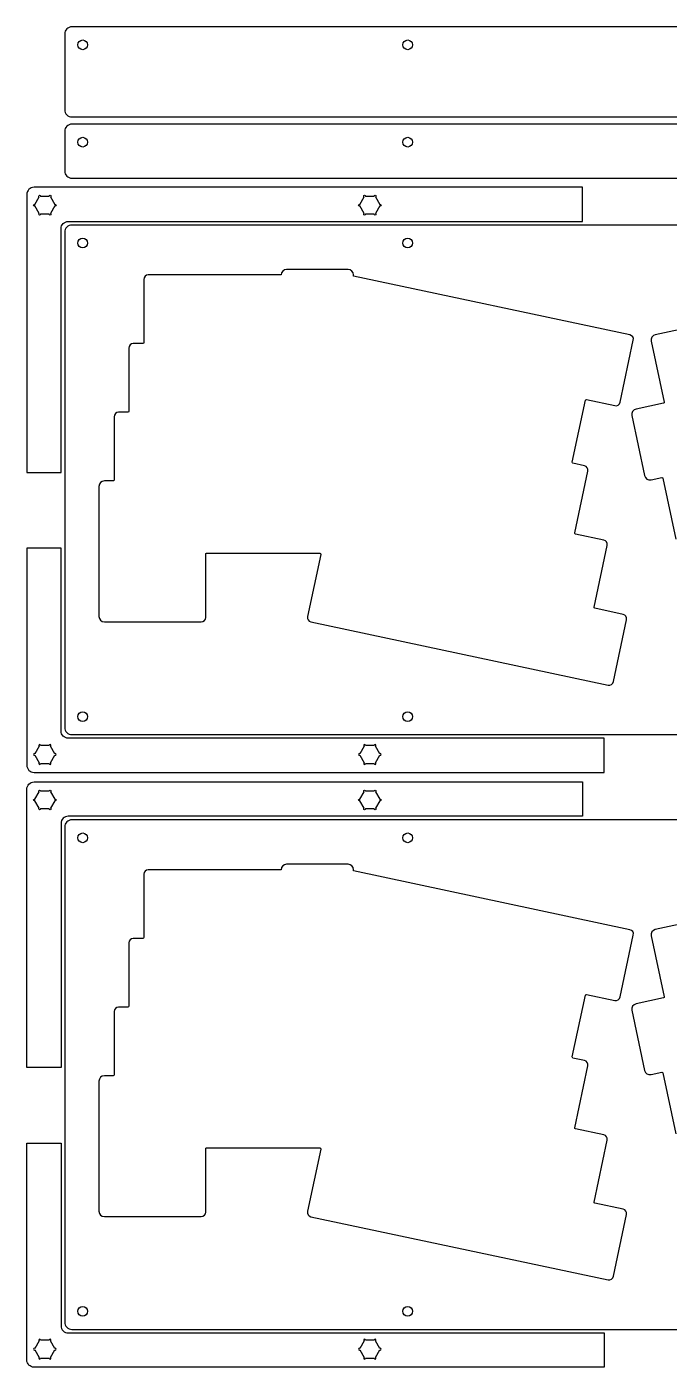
# Model space of a CAD drawing. Header units: millimetres. Extents: x -95 to 285, y -91 to 281.
# Drawn here: x -94.9 to 83.1, y -91.3 to 280.6 of the extents above; entities that cross this region are included whole.
import ezdxf

# ---------------------------------------------------------------- set-up
doc = ezdxf.new("R2010")
doc.units = ezdxf.units.MM
doc.layers.get('0').update_dxf_attribs({"linetype": 'CONTINUOUS'})

msp = doc.modelspace()

# ---------------------------------------------------------------- linework, layer by layer
for p, q in [((-92.7, 231.29), (-91.51, 233.37)), ((-91.51, 228.79), (-92.7, 230.87)), ((-91.13, 233.58), (-88.75, 233.58)), ((-88.37, 233.37), (-87.18, 231.29)), ((-87.18, 230.87), (-88.37, 228.79)), ((-2.61, 231.29), (-1.41, 233.37)), ((-1.41, 228.79), (-2.61, 230.87)), ((-1.04, 233.58), (1.35, 233.58)), ((1.72, 233.37), (2.92, 231.29)), ((2.92, 230.87), (1.72, 228.79)), ((-88.75, 228.58), (-91.13, 228.58)), ((1.35, 228.58), (-1.04, 228.58)), ((-5.89, 213.24), (-22.94, 213.24)), ((-62.54, 210.49), (-62.54, 192.94)), ((-24.44, 211.74), (-61.29, 211.74)), ((-24.44, 211.74), (-24.44, 211.74)), ((-4.39, 211.38), (-4.39, 211.74)), ((72.25, 195.09), (-4.39, 211.38)), ((155.69, 211.38), (79.31, 195.14)), ((69.56, 176.44), (73.21, 193.61)), ((-66.7, 191.44), (-66.7, 173.89)), ((-62.78, 192.69), (-65.45, 192.69)), ((78.16, 193.36), (81.76, 176.44)), ((56.28, 159.78), (59.93, 176.96)), ((60.23, 177.15), (68.08, 175.48)), ((81.57, 176.15), (73.96, 174.53)), ((-70.76, 172.39), (-70.76, 154.83)), ((-66.95, 173.64), (-69.51, 173.64)), ((72.8, 172.75), (76.35, 156.07)), ((59.67, 158.81), (56.47, 159.49)), ((56.98, 140.17), (60.63, 157.33)), ((-74.94, 153.09), (-74.93, 116.99)), ((-71.01, 154.59), (-73.44, 154.59)), ((78.13, 154.92), (81.08, 155.54)), ((81.37, 155.35), (84.97, 138.43)), ((65.02, 138.2), (57.18, 139.87)), ((-45.35, 116.74), (-45.35, 134.28)), ((-45.1, 134.54), (-13.71, 134.54)), ((-13.47, 134.23), (-17.14, 116.97)), ((62.34, 119.55), (65.99, 136.72)), ((70.38, 117.58), (62.53, 119.25)), ((-73.43, 115.49), (-46.6, 115.49)), ((-16.17, 115.48), (66.21, 97.97)), ((67.69, 98.94), (71.34, 116.1)), ((-91.51, 81.01), (-92.7, 78.93)), ((-92.7, 78.51), (-91.51, 76.43)), ((-88.75, 81.22), (-91.13, 81.22)), ((-87.18, 78.93), (-88.37, 81.01)), ((-88.37, 76.43), (-87.18, 78.51)), ((-1.41, 81.01), (-2.61, 78.93)), ((-2.61, 78.51), (-1.41, 76.43)), ((1.35, 81.22), (-1.04, 81.22)), ((2.92, 78.93), (1.72, 81.01)), ((1.72, 76.43), (2.92, 78.51)), ((-91.13, 76.22), (-88.75, 76.22)), ((-1.04, 76.22), (1.35, 76.22)), ((-92.7, 66.29), (-91.51, 68.37)), ((-91.13, 68.58), (-88.75, 68.58)), ((-88.37, 68.37), (-87.18, 66.29)), ((-2.61, 66.29), (-1.41, 68.37)), ((-1.04, 68.58), (1.35, 68.58)), ((1.72, 68.37), (2.92, 66.29)), ((-91.51, 63.79), (-92.7, 65.87)), ((-88.75, 63.58), (-91.13, 63.58)), ((-87.18, 65.87), (-88.37, 63.79)), ((-1.41, 63.79), (-2.61, 65.87)), ((1.35, 63.58), (-1.04, 63.58)), ((2.92, 65.87), (1.72, 63.79)), ((-62.54, 45.49), (-62.54, 27.94)), ((-24.44, 46.74), (-61.29, 46.74)), ((-24.44, 46.74), (-24.44, 46.74)), ((-5.89, 48.24), (-22.94, 48.24)), ((-4.39, 46.38), (-4.39, 46.74)), ((72.25, 30.09), (-4.39, 46.38)), ((155.69, 46.38), (79.31, 30.14)), ((-66.7, 26.44), (-66.7, 8.89)), ((-62.78, 27.69), (-65.45, 27.69)), ((69.56, 11.44), (73.21, 28.61)), ((78.16, 28.36), (81.76, 11.44)), ((56.28, -5.22), (59.93, 11.96)), ((60.23, 12.15), (68.08, 10.48)), ((-66.95, 8.64), (-69.51, 8.64)), ((72.8, 7.75), (76.35, -8.93)), ((81.57, 11.15), (73.96, 9.53)), ((-70.76, 7.39), (-70.76, -10.17)), ((59.67, -6.19), (56.47, -5.51)), ((-71.01, -10.41), (-73.44, -10.41)), ((56.98, -24.83), (60.63, -7.67)), ((78.13, -10.08), (81.08, -9.46)), ((81.37, -9.65), (84.97, -26.57)), ((-74.94, -11.91), (-74.93, -48.01)), ((65.02, -26.8), (57.18, -25.13)), ((62.34, -45.45), (65.99, -28.28)), ((-45.35, -48.26), (-45.35, -30.72)), ((-45.1, -30.46), (-13.71, -30.46)), ((-13.47, -30.77), (-17.14, -48.03)), ((70.38, -47.42), (62.53, -45.75)), ((-73.43, -49.51), (-46.6, -49.51)), ((-16.17, -49.52), (66.21, -67.03)), ((67.69, -66.06), (71.34, -48.9)), ((-91.51, -83.99), (-92.7, -86.07)), ((-88.75, -83.78), (-91.13, -83.78)), ((-87.18, -86.07), (-88.37, -83.99)), ((-1.41, -83.99), (-2.61, -86.07)), ((1.35, -83.78), (-1.04, -83.78)), ((2.92, -86.07), (1.72, -83.99)), ((-92.7, -86.49), (-91.51, -88.57)), ((-91.13, -88.78), (-88.75, -88.78)), ((-88.37, -88.57), (-87.18, -86.49)), ((-2.61, -86.49), (-1.41, -88.57)), ((-1.04, -88.78), (1.35, -88.78)), ((1.72, -88.57), (2.92, -86.49))]:
    msp.add_line(p, q)
for points in [[(-82.44, 255.58), (272.65, 255.58, 0.414214), (274.65, 257.58), (274.65, 278.58, 0.414214), (272.65, 280.58), (-82.44, 280.58, 0.414214), (-84.44, 278.58), (-84.44, 257.58, 0.414214)], [(-82.44, 238.58), (272.65, 238.58, 0.414214), (274.65, 240.58), (274.65, 251.58, 0.414214), (272.65, 253.58), (-82.44, 253.58, 0.414214), (-84.44, 251.58), (-84.44, 240.58, 0.414214)], [(59.16, 236.08), (-92.94, 236.08, 0.414214), (-94.94, 234.08), (-94.94, 156.9), (-85.44, 156.9), (-85.44, 224.58, -0.414214), (-83.44, 226.58), (59.16, 226.58)], [(-84.44, 223.58), (-84.44, 86.22, 0.414214), (-82.44, 84.22), (272.65, 84.22, 0.414214), (274.65, 86.22), (274.65, 223.58, 0.414214), (272.65, 225.58), (-82.44, 225.58, 0.414214)], [(65.16, 73.72), (65.16, 83.22), (-83.44, 83.22, -0.414214), (-85.44, 85.22), (-85.44, 135.9), (-94.94, 135.9), (-94.94, 75.72, 0.414214), (-92.94, 73.72)], [(59.16, 61.58), (-83.44, 61.58, 0.414214), (-85.44, 59.58), (-85.44, -8.1), (-94.94, -8.1), (-94.94, 69.08, -0.414214), (-92.94, 71.08), (59.16, 71.08)], [(272.65, 60.58), (-82.44, 60.58, 0.414214), (-84.44, 58.58), (-84.44, -78.78, 0.414214), (-82.44, -80.78), (272.65, -80.78, 0.414214), (274.65, -78.78), (274.65, 58.58, 0.414214)], [(-85.44, -29.1), (-85.44, -79.78, 0.414214), (-83.44, -81.78), (65.16, -81.78), (65.16, -91.28), (-92.94, -91.28, -0.414214), (-94.94, -89.28), (-94.94, -29.1)]]:
    msp.add_lwpolyline(points, format="xyb", close=True)
for centre in [(10.66, 275.58), (10.66, 248.58), (-79.44, 220.58), (10.66, 220.58), (-79.44, 89.22), (10.66, 89.22), (-79.44, 55.58), (10.66, 55.58), (-79.44, -75.78), (10.66, -75.78)]:
    msp.add_circle(centre, 1.35)
for points in [[(-80.79, 275.58), (-80.79, 276.32), (-80.18, 276.93), (-79.44, 276.93)], [(-79.44, 274.23), (-80.18, 274.23), (-80.79, 274.84), (-80.79, 275.58)], [(-79.44, 276.93), (-78.7, 276.93), (-78.09, 276.32), (-78.09, 275.58)], [(-78.09, 275.58), (-78.09, 274.84), (-78.7, 274.23), (-79.44, 274.23)], [(-80.79, 248.58), (-80.79, 249.32), (-80.18, 249.93), (-79.44, 249.93)], [(-79.44, 249.93), (-78.7, 249.93), (-78.09, 249.32), (-78.09, 248.58)], [(-79.44, 247.23), (-80.18, 247.23), (-80.79, 247.84), (-80.79, 248.58)], [(-78.09, 248.58), (-78.09, 247.84), (-78.7, 247.23), (-79.44, 247.23)], [(-87.05, 230.83), (-87.1, 230.83), (-87.14, 230.85), (-87.18, 230.87)], [(3.04, 230.83), (3, 230.83), (2.96, 230.85), (2.92, 230.87)], [(-22.94, 213.24), (-23.77, 213.24), (-24.44, 212.56), (-24.44, 211.74)], [(-4.39, 211.74), (-4.39, 212.56), (-5.06, 213.24), (-5.89, 213.24)], [(-61.29, 211.74), (-61.98, 211.74), (-62.54, 211.18), (-62.54, 210.49)], [(73.21, 193.61), (73.35, 194.28), (72.92, 194.95), (72.25, 195.09)], [(79.31, 195.14), (78.5, 194.97), (77.99, 194.17), (78.16, 193.36)], [(-65.45, 192.69), (-66.14, 192.69), (-66.7, 192.13), (-66.7, 191.44)], [(-62.54, 192.94), (-62.54, 192.8), (-62.65, 192.69), (-62.78, 192.69)], [(59.93, 176.96), (59.96, 177.09), (60.09, 177.18), (60.23, 177.15)], [(68.08, 175.48), (68.75, 175.33), (69.42, 175.77), (69.56, 176.44)], [(81.76, 176.44), (81.78, 176.3), (81.7, 176.17), (81.57, 176.15)], [(-69.51, 173.64), (-70.2, 173.64), (-70.76, 173.08), (-70.76, 172.39)], [(-66.7, 173.89), (-66.7, 173.75), (-66.81, 173.64), (-66.95, 173.64)], [(73.96, 174.53), (73.15, 174.36), (72.63, 173.56), (72.8, 172.75)], [(56.47, 159.49), (56.34, 159.52), (56.25, 159.65), (56.28, 159.78)], [(60.63, 157.33), (60.77, 158.01), (60.34, 158.67), (59.67, 158.81)], [(-73.44, 154.59), (-74.27, 154.59), (-74.94, 153.91), (-74.94, 153.09)], [(-70.76, 154.83), (-70.76, 154.7), (-70.87, 154.59), (-71.01, 154.59)], [(76.35, 156.07), (76.52, 155.26), (77.32, 154.74), (78.13, 154.92)], [(81.08, 155.54), (81.21, 155.57), (81.34, 155.49), (81.37, 155.35)], [(57.18, 139.87), (57.04, 139.9), (56.95, 140.03), (56.98, 140.17)], [(65.99, 136.72), (66.13, 137.39), (65.7, 138.06), (65.02, 138.2)], [(-45.35, 134.28), (-45.35, 134.42), (-45.24, 134.54), (-45.1, 134.54)], [(-13.71, 134.54), (-13.55, 134.54), (-13.43, 134.39), (-13.47, 134.23)], [(62.53, 119.25), (62.39, 119.28), (62.31, 119.41), (62.34, 119.55)], [(-74.93, 116.99), (-74.93, 116.16), (-74.26, 115.49), (-73.43, 115.49)], [(-46.6, 115.49), (-45.91, 115.49), (-45.35, 116.05), (-45.35, 116.74)], [(-17.14, 116.97), (-17.28, 116.29), (-16.85, 115.63), (-16.17, 115.48)], [(71.34, 116.1), (71.49, 116.78), (71.05, 117.44), (70.38, 117.58)], [(66.21, 97.97), (66.89, 97.83), (67.55, 98.26), (67.69, 98.94)], [(-87.05, 78.97), (-87.1, 78.97), (-87.14, 78.96), (-87.18, 78.93)], [(3.04, 78.97), (3, 78.97), (2.96, 78.96), (2.92, 78.93)], [(-87.05, 65.83), (-87.1, 65.83), (-87.14, 65.85), (-87.18, 65.87)], [(3.04, 65.83), (3, 65.83), (2.96, 65.85), (2.92, 65.87)], [(-61.29, 46.74), (-61.98, 46.74), (-62.54, 46.18), (-62.54, 45.49)], [(-22.94, 48.24), (-23.77, 48.24), (-24.44, 47.56), (-24.44, 46.74)], [(-4.39, 46.74), (-4.39, 47.56), (-5.06, 48.24), (-5.89, 48.24)], [(73.21, 28.61), (73.35, 29.28), (72.92, 29.95), (72.25, 30.09)], [(79.31, 30.14), (78.5, 29.97), (77.99, 29.17), (78.16, 28.36)], [(-65.45, 27.69), (-66.14, 27.69), (-66.7, 27.13), (-66.7, 26.44)], [(-62.54, 27.94), (-62.54, 27.8), (-62.65, 27.69), (-62.78, 27.69)], [(59.93, 11.96), (59.96, 12.09), (60.09, 12.18), (60.23, 12.15)], [(68.08, 10.48), (68.75, 10.33), (69.42, 10.77), (69.56, 11.44)], [(81.76, 11.44), (81.78, 11.3), (81.7, 11.17), (81.57, 11.15)], [(-69.51, 8.64), (-70.2, 8.64), (-70.76, 8.08), (-70.76, 7.39)], [(-66.7, 8.89), (-66.7, 8.75), (-66.81, 8.64), (-66.95, 8.64)], [(73.96, 9.53), (73.15, 9.36), (72.63, 8.56), (72.8, 7.75)], [(56.47, -5.51), (56.34, -5.48), (56.25, -5.35), (56.28, -5.22)], [(60.63, -7.67), (60.77, -6.99), (60.34, -6.33), (59.67, -6.19)], [(-73.44, -10.41), (-74.27, -10.41), (-74.94, -11.09), (-74.94, -11.91)], [(-70.76, -10.17), (-70.76, -10.3), (-70.87, -10.41), (-71.01, -10.41)], [(76.35, -8.93), (76.52, -9.74), (77.32, -10.26), (78.13, -10.08)], [(81.08, -9.46), (81.21, -9.43), (81.34, -9.51), (81.37, -9.65)], [(57.18, -25.13), (57.04, -25.1), (56.95, -24.97), (56.98, -24.83)], [(65.99, -28.28), (66.13, -27.61), (65.7, -26.94), (65.02, -26.8)], [(-45.35, -30.72), (-45.35, -30.58), (-45.24, -30.46), (-45.1, -30.46)], [(-13.71, -30.46), (-13.55, -30.46), (-13.43, -30.61), (-13.47, -30.77)], [(-74.93, -48.01), (-74.93, -48.84), (-74.26, -49.51), (-73.43, -49.51)], [(-46.6, -49.51), (-45.91, -49.51), (-45.35, -48.95), (-45.35, -48.26)], [(-17.14, -48.03), (-17.28, -48.71), (-16.85, -49.37), (-16.17, -49.52)], [(62.53, -45.75), (62.39, -45.72), (62.31, -45.59), (62.34, -45.45)], [(71.34, -48.9), (71.49, -48.22), (71.05, -47.56), (70.38, -47.42)], [(66.21, -67.03), (66.89, -67.17), (67.55, -66.74), (67.69, -66.06)], [(-87.05, -86.03), (-87.1, -86.03), (-87.14, -86.04), (-87.18, -86.07)], [(3.04, -86.03), (3, -86.03), (2.96, -86.04), (2.92, -86.07)]]:
    msp.add_open_spline(points, degree=3)
for points, knots in [([(-92.7, 230.87), (-92.74, 230.85), (-92.78, 230.83), (-92.83, 230.83), (-92.96, 230.83), (-93.08, 230.94), (-93.08, 231.08), (-93.08, 231.22), (-92.96, 231.33), (-92.83, 231.33), (-92.78, 231.33), (-92.74, 231.32), (-92.7, 231.29)], [10, 10, 10, 10, 11, 11, 11, 12, 12, 12, 13, 13, 13, 14, 14, 14, 14]), ([(-91.51, 233.37), (-91.58, 233.41), (-91.63, 233.49), (-91.63, 233.58), (-91.63, 233.72), (-91.52, 233.83), (-91.24, 233.83), (-91.13, 233.72), (-91.13, 233.58)], [15, 15, 15, 15, 16, 16, 16, 17, 17, 18, 18, 18, 18]), ([(-88.75, 233.58), (-88.75, 233.72), (-88.63, 233.83), (-88.5, 233.83), (-88.36, 233.83), (-88.25, 233.72), (-88.25, 233.58), (-88.25, 233.49), (-88.3, 233.41), (-88.37, 233.37)], [19, 19, 19, 19, 20, 20, 20, 21, 21, 21, 22, 22, 22, 22]), ([(-87.18, 231.29), (-87.14, 231.32), (-87.1, 231.33), (-87.05, 231.33), (-86.91, 231.33), (-86.8, 231.22), (-86.8, 231.08), (-86.8, 230.94), (-86.91, 230.83), (-87.05, 230.83)], [23, 23, 23, 23, 24, 24, 24, 25, 25, 25, 26, 26, 26, 26]), ([(-2.61, 230.87), (-2.64, 230.85), (-2.68, 230.83), (-2.73, 230.83), (-2.87, 230.83), (-2.98, 230.94), (-2.98, 231.08), (-2.98, 231.22), (-2.87, 231.33), (-2.73, 231.33), (-2.68, 231.33), (-2.64, 231.32), (-2.61, 231.29)], [10, 10, 10, 10, 11, 11, 11, 12, 12, 12, 13, 13, 13, 14, 14, 14, 14]), ([(-1.41, 233.37), (-1.48, 233.41), (-1.54, 233.49), (-1.54, 233.58), (-1.54, 233.72), (-1.42, 233.83), (-1.15, 233.83), (-1.04, 233.72), (-1.04, 233.58)], [15, 15, 15, 15, 16, 16, 16, 17, 17, 18, 18, 18, 18]), ([(1.35, 233.58), (1.35, 233.72), (1.46, 233.83), (1.6, 233.83), (1.74, 233.83), (1.85, 233.72), (1.85, 233.58), (1.85, 233.49), (1.8, 233.41), (1.72, 233.37)], [19, 19, 19, 19, 20, 20, 20, 21, 21, 21, 22, 22, 22, 22]), ([(2.92, 231.29), (2.96, 231.32), (3, 231.33), (3.04, 231.33), (3.18, 231.33), (3.29, 231.22), (3.29, 231.08), (3.29, 230.94), (3.18, 230.83), (3.04, 230.83)], [23, 23, 23, 23, 24, 24, 24, 25, 25, 25, 26, 26, 26, 26]), ([(-91.13, 228.58), (-91.13, 228.44), (-91.24, 228.33), (-91.52, 228.33), (-91.63, 228.44), (-91.63, 228.58), (-91.63, 228.67), (-91.58, 228.75), (-91.51, 228.79)], [6, 6, 6, 6, 7, 7, 8, 8, 8, 9, 9, 9, 9]), ([(-88.37, 228.79), (-88.3, 228.75), (-88.25, 228.67), (-88.25, 228.58), (-88.25, 228.44), (-88.36, 228.33), (-88.5, 228.33), (-88.63, 228.33), (-88.75, 228.44), (-88.75, 228.58)], [2, 2, 2, 2, 3, 3, 3, 4, 4, 4, 5, 5, 5, 5]), ([(-1.04, 228.58), (-1.04, 228.44), (-1.15, 228.33), (-1.42, 228.33), (-1.54, 228.44), (-1.54, 228.58), (-1.54, 228.67), (-1.48, 228.75), (-1.41, 228.79)], [6, 6, 6, 6, 7, 7, 8, 8, 8, 9, 9, 9, 9]), ([(1.72, 228.79), (1.8, 228.75), (1.85, 228.67), (1.85, 228.58), (1.85, 228.44), (1.74, 228.33), (1.6, 228.33), (1.46, 228.33), (1.35, 228.44), (1.35, 228.58)], [2, 2, 2, 2, 3, 3, 3, 4, 4, 4, 5, 5, 5, 5]), ([(-92.7, 78.93), (-92.74, 78.96), (-92.78, 78.97), (-92.83, 78.97), (-92.96, 78.97), (-93.08, 78.86), (-93.08, 78.72), (-93.08, 78.58), (-92.96, 78.47), (-92.83, 78.47), (-92.78, 78.47), (-92.74, 78.49), (-92.7, 78.51)], [10, 10, 10, 10, 11, 11, 11, 12, 12, 12, 13, 13, 13, 14, 14, 14, 14]), ([(-91.13, 81.22), (-91.13, 81.36), (-91.24, 81.47), (-91.52, 81.47), (-91.63, 81.36), (-91.63, 81.22), (-91.63, 81.13), (-91.58, 81.05), (-91.51, 81.01)], [6, 6, 6, 6, 7, 7, 8, 8, 8, 9, 9, 9, 9]), ([(-88.37, 81.01), (-88.3, 81.05), (-88.25, 81.13), (-88.25, 81.22), (-88.25, 81.36), (-88.36, 81.47), (-88.5, 81.47), (-88.63, 81.47), (-88.75, 81.36), (-88.75, 81.22)], [2, 2, 2, 2, 3, 3, 3, 4, 4, 4, 5, 5, 5, 5]), ([(-87.18, 78.51), (-87.14, 78.49), (-87.1, 78.47), (-87.05, 78.47), (-86.91, 78.47), (-86.8, 78.58), (-86.8, 78.72), (-86.8, 78.86), (-86.91, 78.97), (-87.05, 78.97)], [23, 23, 23, 23, 24, 24, 24, 25, 25, 25, 26, 26, 26, 26]), ([(-2.61, 78.93), (-2.64, 78.96), (-2.68, 78.97), (-2.73, 78.97), (-2.87, 78.97), (-2.98, 78.86), (-2.98, 78.72), (-2.98, 78.58), (-2.87, 78.47), (-2.73, 78.47), (-2.68, 78.47), (-2.64, 78.49), (-2.61, 78.51)], [10, 10, 10, 10, 11, 11, 11, 12, 12, 12, 13, 13, 13, 14, 14, 14, 14]), ([(-1.04, 81.22), (-1.04, 81.36), (-1.15, 81.47), (-1.42, 81.47), (-1.54, 81.36), (-1.54, 81.22), (-1.54, 81.13), (-1.48, 81.05), (-1.41, 81.01)], [6, 6, 6, 6, 7, 7, 8, 8, 8, 9, 9, 9, 9]), ([(1.72, 81.01), (1.8, 81.05), (1.85, 81.13), (1.85, 81.22), (1.85, 81.36), (1.74, 81.47), (1.6, 81.47), (1.46, 81.47), (1.35, 81.36), (1.35, 81.22)], [2, 2, 2, 2, 3, 3, 3, 4, 4, 4, 5, 5, 5, 5]), ([(2.92, 78.51), (2.96, 78.49), (3, 78.47), (3.04, 78.47), (3.18, 78.47), (3.29, 78.58), (3.29, 78.72), (3.29, 78.86), (3.18, 78.97), (3.04, 78.97)], [23, 23, 23, 23, 24, 24, 24, 25, 25, 25, 26, 26, 26, 26]), ([(-91.51, 76.43), (-91.58, 76.39), (-91.63, 76.31), (-91.63, 76.22), (-91.63, 76.08), (-91.52, 75.97), (-91.24, 75.97), (-91.13, 76.08), (-91.13, 76.22)], [15, 15, 15, 15, 16, 16, 16, 17, 17, 18, 18, 18, 18]), ([(-88.75, 76.22), (-88.75, 76.08), (-88.63, 75.97), (-88.5, 75.97), (-88.36, 75.97), (-88.25, 76.08), (-88.25, 76.22), (-88.25, 76.31), (-88.3, 76.39), (-88.37, 76.43)], [19, 19, 19, 19, 20, 20, 20, 21, 21, 21, 22, 22, 22, 22]), ([(-1.41, 76.43), (-1.48, 76.39), (-1.54, 76.31), (-1.54, 76.22), (-1.54, 76.08), (-1.42, 75.97), (-1.15, 75.97), (-1.04, 76.08), (-1.04, 76.22)], [15, 15, 15, 15, 16, 16, 16, 17, 17, 18, 18, 18, 18]), ([(1.35, 76.22), (1.35, 76.08), (1.46, 75.97), (1.6, 75.97), (1.74, 75.97), (1.85, 76.08), (1.85, 76.22), (1.85, 76.31), (1.8, 76.39), (1.72, 76.43)], [19, 19, 19, 19, 20, 20, 20, 21, 21, 21, 22, 22, 22, 22]), ([(-91.51, 68.37), (-91.58, 68.41), (-91.63, 68.49), (-91.63, 68.58), (-91.63, 68.72), (-91.52, 68.83), (-91.24, 68.83), (-91.13, 68.72), (-91.13, 68.58)], [15, 15, 15, 15, 16, 16, 16, 17, 17, 18, 18, 18, 18]), ([(-88.75, 68.58), (-88.75, 68.72), (-88.63, 68.83), (-88.5, 68.83), (-88.36, 68.83), (-88.25, 68.72), (-88.25, 68.58), (-88.25, 68.49), (-88.3, 68.41), (-88.37, 68.37)], [19, 19, 19, 19, 20, 20, 20, 21, 21, 21, 22, 22, 22, 22]), ([(-1.41, 68.37), (-1.48, 68.41), (-1.54, 68.49), (-1.54, 68.58), (-1.54, 68.72), (-1.42, 68.83), (-1.15, 68.83), (-1.04, 68.72), (-1.04, 68.58)], [15, 15, 15, 15, 16, 16, 16, 17, 17, 18, 18, 18, 18]), ([(1.35, 68.58), (1.35, 68.72), (1.46, 68.83), (1.6, 68.83), (1.74, 68.83), (1.85, 68.72), (1.85, 68.58), (1.85, 68.49), (1.8, 68.41), (1.72, 68.37)], [19, 19, 19, 19, 20, 20, 20, 21, 21, 21, 22, 22, 22, 22]), ([(-92.7, 65.87), (-92.74, 65.85), (-92.78, 65.83), (-92.83, 65.83), (-92.96, 65.83), (-93.08, 65.94), (-93.08, 66.08), (-93.08, 66.22), (-92.96, 66.33), (-92.83, 66.33), (-92.78, 66.33), (-92.74, 66.32), (-92.7, 66.29)], [10, 10, 10, 10, 11, 11, 11, 12, 12, 12, 13, 13, 13, 14, 14, 14, 14]), ([(-91.13, 63.58), (-91.13, 63.44), (-91.24, 63.33), (-91.52, 63.33), (-91.63, 63.44), (-91.63, 63.58), (-91.63, 63.67), (-91.58, 63.75), (-91.51, 63.79)], [6, 6, 6, 6, 7, 7, 8, 8, 8, 9, 9, 9, 9]), ([(-88.37, 63.79), (-88.3, 63.75), (-88.25, 63.67), (-88.25, 63.58), (-88.25, 63.44), (-88.36, 63.33), (-88.5, 63.33), (-88.63, 63.33), (-88.75, 63.44), (-88.75, 63.58)], [2, 2, 2, 2, 3, 3, 3, 4, 4, 4, 5, 5, 5, 5]), ([(-87.18, 66.29), (-87.14, 66.32), (-87.1, 66.33), (-87.05, 66.33), (-86.91, 66.33), (-86.8, 66.22), (-86.8, 66.08), (-86.8, 65.94), (-86.91, 65.83), (-87.05, 65.83)], [23, 23, 23, 23, 24, 24, 24, 25, 25, 25, 26, 26, 26, 26]), ([(-2.61, 65.87), (-2.64, 65.85), (-2.68, 65.83), (-2.73, 65.83), (-2.87, 65.83), (-2.98, 65.94), (-2.98, 66.08), (-2.98, 66.22), (-2.87, 66.33), (-2.73, 66.33), (-2.68, 66.33), (-2.64, 66.32), (-2.61, 66.29)], [10, 10, 10, 10, 11, 11, 11, 12, 12, 12, 13, 13, 13, 14, 14, 14, 14]), ([(-1.04, 63.58), (-1.04, 63.44), (-1.15, 63.33), (-1.42, 63.33), (-1.54, 63.44), (-1.54, 63.58), (-1.54, 63.67), (-1.48, 63.75), (-1.41, 63.79)], [6, 6, 6, 6, 7, 7, 8, 8, 8, 9, 9, 9, 9]), ([(1.72, 63.79), (1.8, 63.75), (1.85, 63.67), (1.85, 63.58), (1.85, 63.44), (1.74, 63.33), (1.6, 63.33), (1.46, 63.33), (1.35, 63.44), (1.35, 63.58)], [2, 2, 2, 2, 3, 3, 3, 4, 4, 4, 5, 5, 5, 5]), ([(2.92, 66.29), (2.96, 66.32), (3, 66.33), (3.04, 66.33), (3.18, 66.33), (3.29, 66.22), (3.29, 66.08), (3.29, 65.94), (3.18, 65.83), (3.04, 65.83)], [23, 23, 23, 23, 24, 24, 24, 25, 25, 25, 26, 26, 26, 26]), ([(-91.13, -83.78), (-91.13, -83.64), (-91.24, -83.53), (-91.52, -83.53), (-91.63, -83.64), (-91.63, -83.78), (-91.63, -83.87), (-91.58, -83.95), (-91.51, -83.99)], [6, 6, 6, 6, 7, 7, 8, 8, 8, 9, 9, 9, 9]), ([(-88.37, -83.99), (-88.3, -83.95), (-88.25, -83.87), (-88.25, -83.78), (-88.25, -83.64), (-88.36, -83.53), (-88.5, -83.53), (-88.63, -83.53), (-88.75, -83.64), (-88.75, -83.78)], [2, 2, 2, 2, 3, 3, 3, 4, 4, 4, 5, 5, 5, 5]), ([(-1.04, -83.78), (-1.04, -83.64), (-1.15, -83.53), (-1.42, -83.53), (-1.54, -83.64), (-1.54, -83.78), (-1.54, -83.87), (-1.48, -83.95), (-1.41, -83.99)], [6, 6, 6, 6, 7, 7, 8, 8, 8, 9, 9, 9, 9]), ([(1.72, -83.99), (1.8, -83.95), (1.85, -83.87), (1.85, -83.78), (1.85, -83.64), (1.74, -83.53), (1.6, -83.53), (1.46, -83.53), (1.35, -83.64), (1.35, -83.78)], [2, 2, 2, 2, 3, 3, 3, 4, 4, 4, 5, 5, 5, 5]), ([(-92.7, -86.07), (-92.74, -86.04), (-92.78, -86.03), (-92.83, -86.03), (-92.96, -86.03), (-93.08, -86.14), (-93.08, -86.28), (-93.08, -86.42), (-92.96, -86.53), (-92.83, -86.53), (-92.78, -86.53), (-92.74, -86.51), (-92.7, -86.49)], [10, 10, 10, 10, 11, 11, 11, 12, 12, 12, 13, 13, 13, 14, 14, 14, 14]), ([(-91.51, -88.57), (-91.58, -88.61), (-91.63, -88.69), (-91.63, -88.78), (-91.63, -88.92), (-91.52, -89.03), (-91.24, -89.03), (-91.13, -88.92), (-91.13, -88.78)], [15, 15, 15, 15, 16, 16, 16, 17, 17, 18, 18, 18, 18]), ([(-88.75, -88.78), (-88.75, -88.92), (-88.63, -89.03), (-88.5, -89.03), (-88.36, -89.03), (-88.25, -88.92), (-88.25, -88.78), (-88.25, -88.69), (-88.3, -88.61), (-88.37, -88.57)], [19, 19, 19, 19, 20, 20, 20, 21, 21, 21, 22, 22, 22, 22]), ([(-87.18, -86.49), (-87.14, -86.51), (-87.1, -86.53), (-87.05, -86.53), (-86.91, -86.53), (-86.8, -86.42), (-86.8, -86.28), (-86.8, -86.14), (-86.91, -86.03), (-87.05, -86.03)], [23, 23, 23, 23, 24, 24, 24, 25, 25, 25, 26, 26, 26, 26]), ([(-2.61, -86.07), (-2.64, -86.04), (-2.68, -86.03), (-2.73, -86.03), (-2.87, -86.03), (-2.98, -86.14), (-2.98, -86.28), (-2.98, -86.42), (-2.87, -86.53), (-2.73, -86.53), (-2.68, -86.53), (-2.64, -86.51), (-2.61, -86.49)], [10, 10, 10, 10, 11, 11, 11, 12, 12, 12, 13, 13, 13, 14, 14, 14, 14]), ([(-1.41, -88.57), (-1.48, -88.61), (-1.54, -88.69), (-1.54, -88.78), (-1.54, -88.92), (-1.42, -89.03), (-1.15, -89.03), (-1.04, -88.92), (-1.04, -88.78)], [15, 15, 15, 15, 16, 16, 16, 17, 17, 18, 18, 18, 18]), ([(1.35, -88.78), (1.35, -88.92), (1.46, -89.03), (1.6, -89.03), (1.74, -89.03), (1.85, -88.92), (1.85, -88.78), (1.85, -88.69), (1.8, -88.61), (1.72, -88.57)], [19, 19, 19, 19, 20, 20, 20, 21, 21, 21, 22, 22, 22, 22]), ([(2.92, -86.49), (2.96, -86.51), (3, -86.53), (3.04, -86.53), (3.18, -86.53), (3.29, -86.42), (3.29, -86.28), (3.29, -86.14), (3.18, -86.03), (3.04, -86.03)], [23, 23, 23, 23, 24, 24, 24, 25, 25, 25, 26, 26, 26, 26])]:
    msp.add_open_spline(points, degree=3, knots=knots)

doc.saveas('drawing.dxf')
